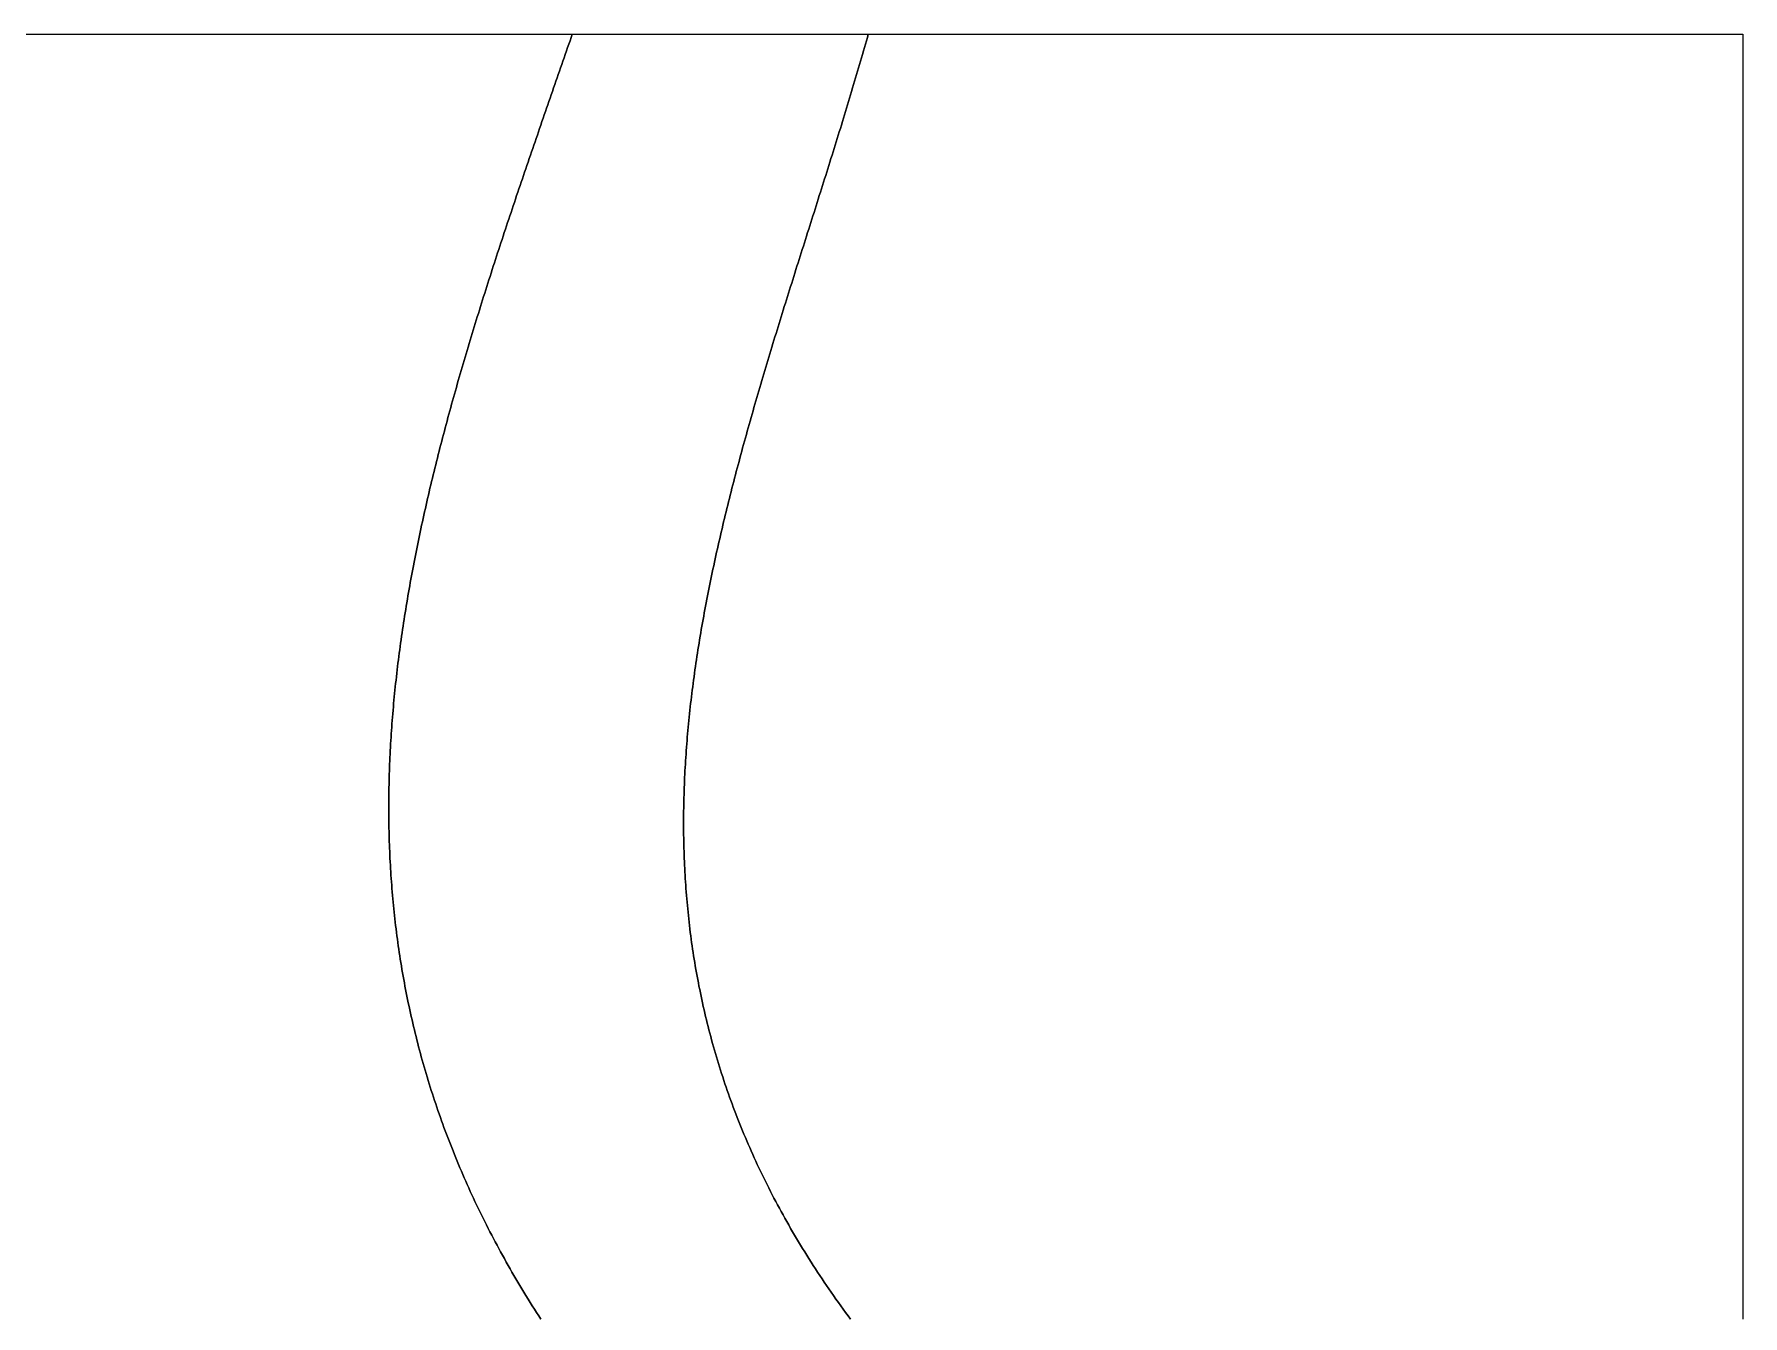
# Model space of a CAD drawing. Header units: millimetres. Extents: x 0 to 508, y 0 to 381.
# Drawn here: x 254 to 508, y 190.5 to 381 of the extents above; entities that cross this region are included whole.
import ezdxf

# ---------------------------------------------------------------- set-up
doc = ezdxf.new("R2010")
doc.units = ezdxf.units.MM
for name, color, linetype in [('P03_MAPLE', 3, 'CONTINUOUS'), ('P04_WALNUT', 3, 'CONTINUOUS'), ('P05_MAPLE', 3, 'CONTINUOUS')]:
    doc.layers.add(name, color=color, linetype=linetype)

msp = doc.modelspace()

# ---------------------------------------------------------------- linework, layer by layer
at = {"layer": 'P03_MAPLE'}
msp.add_lwpolyline([(174, 381), (334, 381), (333.826732, 380.5), (333.653388, 380), (333.479976, 379.5), (333.306503, 379), (333.132976, 378.5), (332.959404, 378), (332.785792, 377.5), (332.612148, 377), (332.43848, 376.5), (332.264795, 376), (332.091099, 375.5), (331.917401, 375), (331.743708, 374.5), (331.570026, 374), (331.396363, 373.5), (331.222727, 373), (331.049125, 372.5), (330.875563, 372), (330.702049, 371.5), (330.528591, 371), (330.355196, 370.5), (330.18187, 370), (330.008622, 369.5), (329.835459, 369), (329.662387, 368.5), (329.489414, 368), (329.316547, 367.5), (329.143794, 367), (328.971162, 366.5), (328.798658, 366), (328.62629, 365.5), (328.454064, 365), (328.281988, 364.5), (328.110069, 364), (327.938315, 363.5), (327.766732, 363), (327.595329, 362.5), (327.424111, 362), (327.253087, 361.5), (327.082264, 361), (326.91165, 360.5), (326.74125, 360), (326.571073, 359.5), (326.401126, 359), (326.231416, 358.5), (326.061951, 358), (325.892737, 357.5), (325.723782, 357), (325.555094, 356.5), (325.386678, 356), (325.218544, 355.5), (325.050698, 355), (324.883147, 354.5), (324.715898, 354), (324.54896, 353.5), (324.382338, 353), (324.216041, 352.5), (324.050076, 352), (323.884449, 351.5), (323.719169, 351), (323.554242, 350.5), (323.389676, 350), (323.225477, 349.5), (323.061654, 349), (322.898214, 348.5), (322.735163, 348), (322.57251, 347.5), (322.41026, 347), (322.248423, 346.5), (322.087004, 346), (321.926011, 345.5), (321.765452, 345), (321.605333, 344.5), (321.445663, 344), (321.286447, 343.5), (321.127694, 343), (320.969411, 342.5), (320.811605, 342), (320.654283, 341.5), (320.497453, 341), (320.341121, 340.5), (320.185296, 340), (320.029984, 339.5), (319.875192, 339), (319.720929, 338.5), (319.5672, 338), (319.414014, 337.5), (319.261378, 337), (319.109299, 336.5), (318.957784, 336), (318.80684, 335.5), (318.656475, 335), (318.506697, 334.5), (318.357511, 334), (318.208927, 333.5), (318.06095, 333), (317.913588, 332.5), (317.766848, 332), (317.620738, 331.5), (317.475266, 331), (317.330437, 330.5), (317.18626, 330), (317.042741, 329.5), (316.899889, 329), (316.757709, 328.5), (316.616211, 328), (316.4754, 327.5), (316.335284, 327), (316.195871, 326.5), (316.057167, 326), (315.91918, 325.5), (315.781917, 325), (315.645385, 324.5), (315.509593, 324), (315.374546, 323.5), (315.240252, 323), (315.106719, 322.5), (314.973954, 322), (314.841964, 321.5), (314.710756, 321), (314.580337, 320.5), (314.450716, 320), (314.321898, 319.5), (314.193892, 319), (314.066705, 318.5), (313.940343, 318), (313.814815, 317.5), (313.690127, 317), (313.566287, 316.5), (313.443301, 316), (313.321178, 315.5), (313.199925, 315), (313.079548, 314.5), (312.960056, 314), (312.841454, 313.5), (312.723752, 313), (312.606955, 312.5), (312.491071, 312), (312.376108, 311.5), (312.262072, 311), (312.148972, 310.5), (312.036813, 310), (311.925604, 309.5), (311.815352, 309), (311.706064, 308.5), (311.597747, 308), (311.490408, 307.5), (311.384056, 307), (311.278696, 306.5), (311.174337, 306), (311.070985, 305.5), (310.968649, 305), (310.867334, 304.5), (310.767049, 304), (310.667801, 303.5), (310.569597, 303), (310.472443, 302.5), (310.376349, 302), (310.28132, 301.5), (310.187364, 301), (310.094489, 300.5), (310.002701, 300), (309.912008, 299.5), (309.822417, 299), (309.733935, 298.5), (309.64657, 298), (309.560329, 297.5), (309.475219, 297), (309.391248, 296.5), (309.308422, 296), (309.22675, 295.5), (309.146237, 295), (309.066892, 294.5), (308.988722, 294), (308.911734, 293.5), (308.835936, 293), (308.761334, 292.5), (308.687936, 292), (308.615749, 291.5), (308.54478, 291), (308.475037, 290.5), (308.406527, 290), (308.339257, 289.5), (308.273235, 289), (308.208468, 288.5), (308.144962, 288), (308.082726, 287.5), (308.021766, 287), (307.962091, 286.5), (307.903706, 286), (307.84662, 285.5), (307.790839, 285), (307.736371, 284.5), (307.683224, 284), (307.631403, 283.5), (307.580918, 283), (307.531775, 282.5), (307.48398, 282), (307.437543, 281.5), (307.392469, 281), (307.348766, 280.5), (307.306441, 280), (307.265502, 279.5), (307.225956, 279), (307.18781, 278.5), (307.151072, 278), (307.115748, 277.5), (307.081846, 277), (307.049373, 276.5), (307.018337, 276), (306.988744, 275.5), (306.960603, 275), (306.93392, 274.5), (306.908702, 274), (306.884957, 273.5), (306.862692, 273), (306.841915, 272.5), (306.822632, 272), (306.804851, 271.5), (306.788579, 271), (306.773824, 270.5), (306.760592, 270), (306.748891, 269.5), (306.738729, 269), (306.730112, 268.5), (306.723048, 268), (306.717544, 267.5), (306.713607, 267), (306.711245, 266.5), (306.710464, 266), (306.711273, 265.5), (306.713678, 265), (306.717687, 264.5), (306.723306, 264), (306.730544, 263.5), (306.739407, 263), (306.749903, 262.5), (306.762039, 262), (306.775822, 261.5), (306.79126, 261), (306.80836, 260.5), (306.827128, 260), (306.847573, 259.5), (306.869702, 259), (306.893521, 258.5), (306.919039, 258), (306.946262, 257.5), (306.975198, 257), (307.005853, 256.5), (307.038236, 256), (307.072354, 255.5), (307.108213, 255), (307.145821, 254.5), (307.185185, 254), (307.226313, 253.5), (307.269212, 253), (307.313889, 252.5), (307.360351, 252), (307.408606, 251.5), (307.458661, 251), (307.510523, 250.5), (307.564199, 250), (307.619697, 249.5), (307.677024, 249), (307.736188, 248.5), (307.797194, 248), (307.860052, 247.5), (307.924768, 247), (307.991349, 246.5), (308.059802, 246), (308.130136, 245.5), (308.202356, 245), (308.276471, 244.5), (308.352488, 244), (308.430413, 243.5), (308.510255, 243), (308.59202, 242.5), (308.675716, 242), (308.76135, 241.5), (308.84893, 241), (308.938461, 240.5), (309.029953, 240), (309.123412, 239.5), (309.218845, 239), (309.316259, 238.5), (309.415663, 238), (309.517062, 237.5), (309.620466, 237), (309.725879, 236.5), (309.833311, 236), (309.942768, 235.5), (310.054258, 235), (310.167787, 234.5), (310.283363, 234), (310.400994, 233.5), (310.520686, 233), (310.642447, 232.5), (310.766284, 232), (310.892204, 231.5), (311.020215, 231), (311.150324, 230.5), (311.282539, 230), (311.416865, 229.5), (311.553312, 229), (311.691885, 228.5), (311.832593, 228), (311.975442, 227.5), (312.12044, 227), (312.267594, 226.5), (312.416911, 226), (312.568399, 225.5), (312.722065, 225), (312.877916, 224.5), (313.03596, 224), (313.196203, 223.5), (313.358653, 223), (313.523317, 222.5), (313.690202, 222), (313.859317, 221.5), (314.030667, 221), (314.204261, 220.5), (314.380105, 220), (314.558208, 219.5), (314.738575, 219), (314.921214, 218.5), (315.106134, 218), (315.29334, 217.5), (315.48284, 217), (315.674642, 216.5), (315.868752, 216), (316.065178, 215.5), (316.263928, 215), (316.465008, 214.5), (316.668426, 214), (316.874189, 213.5), (317.082304, 213), (317.292779, 212.5), (317.505621, 212), (317.720837, 211.5), (317.938434, 211), (318.15842, 210.5), (318.380802, 210), (318.605587, 209.5), (318.832782, 209), (319.062396, 208.5), (319.294434, 208), (319.528904, 207.5), (319.765814, 207), (320.005171, 206.5), (320.246982, 206), (320.491254, 205.5), (320.737995, 205), (320.987212, 204.5), (321.238912, 204), (321.493102, 203.5), (321.74979, 203), (322.008983, 202.5), (322.270688, 202), (322.534913, 201.5), (322.801665, 201), (323.07095, 200.5), (323.342777, 200), (323.617152, 199.5), (323.894083, 199), (324.173578, 198.5), (324.455642, 198), (324.740285, 197.5), (325.027512, 197), (325.317331, 196.5), (325.60975, 196), (325.904776, 195.5), (326.202415, 195), (326.502676, 194.5), (326.805565, 194), (327.111091, 193.5), (327.419259, 193), (327.730077, 192.5), (328.043553, 192), (328.359694, 191.5), (328.678507, 191), (329, 190.5), (329.321781, 190)], dxfattribs=at)
at = {"layer": 'P04_WALNUT'}
msp.add_lwpolyline([(329.321781, 190), (329, 190.5), (328.678507, 191), (328.359694, 191.5), (328.043553, 192), (327.730077, 192.5), (327.419259, 193), (327.111091, 193.5), (326.805565, 194), (326.502676, 194.5), (326.202415, 195), (325.904776, 195.5), (325.60975, 196), (325.317331, 196.5), (325.027512, 197), (324.740285, 197.5), (324.455642, 198), (324.173578, 198.5), (323.894083, 199), (323.617152, 199.5), (323.342777, 200), (323.07095, 200.5), (322.801665, 201), (322.534913, 201.5), (322.270688, 202), (322.008983, 202.5), (321.74979, 203), (321.493102, 203.5), (321.238912, 204), (320.987212, 204.5), (320.737995, 205), (320.491254, 205.5), (320.246982, 206), (320.005171, 206.5), (319.765814, 207), (319.528904, 207.5), (319.294434, 208), (319.062396, 208.5), (318.832782, 209), (318.605587, 209.5), (318.380802, 210), (318.15842, 210.5), (317.938434, 211), (317.720837, 211.5), (317.505621, 212), (317.292779, 212.5), (317.082304, 213), (316.874189, 213.5), (316.668426, 214), (316.465008, 214.5), (316.263928, 215), (316.065178, 215.5), (315.868752, 216), (315.674642, 216.5), (315.48284, 217), (315.29334, 217.5), (315.106134, 218), (314.921214, 218.5), (314.738575, 219), (314.558208, 219.5), (314.380105, 220), (314.204261, 220.5), (314.030667, 221), (313.859317, 221.5), (313.690202, 222), (313.523317, 222.5), (313.358653, 223), (313.196203, 223.5), (313.03596, 224), (312.877916, 224.5), (312.722065, 225), (312.568399, 225.5), (312.416911, 226), (312.267594, 226.5), (312.12044, 227), (311.975442, 227.5), (311.832593, 228), (311.691885, 228.5), (311.553312, 229), (311.416865, 229.5), (311.282539, 230), (311.150324, 230.5), (311.020215, 231), (310.892204, 231.5), (310.766284, 232), (310.642447, 232.5), (310.520686, 233), (310.400994, 233.5), (310.283363, 234), (310.167787, 234.5), (310.054258, 235), (309.942768, 235.5), (309.833311, 236), (309.725879, 236.5), (309.620466, 237), (309.517062, 237.5), (309.415663, 238), (309.316259, 238.5), (309.218845, 239), (309.123412, 239.5), (309.029953, 240), (308.938461, 240.5), (308.84893, 241), (308.76135, 241.5), (308.675716, 242), (308.59202, 242.5), (308.510255, 243), (308.430413, 243.5), (308.352488, 244), (308.276471, 244.5), (308.202356, 245), (308.130136, 245.5), (308.059802, 246), (307.991349, 246.5), (307.924768, 247), (307.860052, 247.5), (307.797194, 248), (307.736188, 248.5), (307.677024, 249), (307.619697, 249.5), (307.564199, 250), (307.510523, 250.5), (307.458661, 251), (307.408606, 251.5), (307.360351, 252), (307.313889, 252.5), (307.269212, 253), (307.226313, 253.5), (307.185185, 254), (307.145821, 254.5), (307.108213, 255), (307.072354, 255.5), (307.038236, 256), (307.005853, 256.5), (306.975198, 257), (306.946262, 257.5), (306.919039, 258), (306.893521, 258.5), (306.869702, 259), (306.847573, 259.5), (306.827128, 260), (306.80836, 260.5), (306.79126, 261), (306.775822, 261.5), (306.762039, 262), (306.749903, 262.5), (306.739407, 263), (306.730544, 263.5), (306.723306, 264), (306.717687, 264.5), (306.713678, 265), (306.711273, 265.5), (306.710464, 266), (306.711245, 266.5), (306.713607, 267), (306.717544, 267.5), (306.723048, 268), (306.730112, 268.5), (306.738729, 269), (306.748891, 269.5), (306.760592, 270), (306.773824, 270.5), (306.788579, 271), (306.804851, 271.5), (306.822632, 272), (306.841915, 272.5), (306.862692, 273), (306.884957, 273.5), (306.908702, 274), (306.93392, 274.5), (306.960603, 275), (306.988744, 275.5), (307.018337, 276), (307.049373, 276.5), (307.081846, 277), (307.115748, 277.5), (307.151072, 278), (307.18781, 278.5), (307.225956, 279), (307.265502, 279.5), (307.306441, 280), (307.348766, 280.5), (307.392469, 281), (307.437543, 281.5), (307.48398, 282), (307.531775, 282.5), (307.580918, 283), (307.631403, 283.5), (307.683224, 284), (307.736371, 284.5), (307.790839, 285), (307.84662, 285.5), (307.903706, 286), (307.962091, 286.5), (308.021766, 287), (308.082726, 287.5), (308.144962, 288), (308.208468, 288.5), (308.273235, 289), (308.339257, 289.5), (308.406527, 290), (308.475037, 290.5), (308.54478, 291), (308.615749, 291.5), (308.687936, 292), (308.761334, 292.5), (308.835936, 293), (308.911734, 293.5), (308.988722, 294), (309.066892, 294.5), (309.146237, 295), (309.22675, 295.5), (309.308422, 296), (309.391248, 296.5), (309.475219, 297), (309.560329, 297.5), (309.64657, 298), (309.733935, 298.5), (309.822417, 299), (309.912008, 299.5), (310.002701, 300), (310.094489, 300.5), (310.187364, 301), (310.28132, 301.5), (310.376349, 302), (310.472443, 302.5), (310.569597, 303), (310.667801, 303.5), (310.767049, 304), (310.867334, 304.5), (310.968649, 305), (311.070985, 305.5), (311.174337, 306), (311.278696, 306.5), (311.384056, 307), (311.490408, 307.5), (311.597747, 308), (311.706064, 308.5), (311.815352, 309), (311.925604, 309.5), (312.036813, 310), (312.148972, 310.5), (312.262072, 311), (312.376108, 311.5), (312.491071, 312), (312.606955, 312.5), (312.723752, 313), (312.841454, 313.5), (312.960056, 314), (313.079548, 314.5), (313.199925, 315), (313.321178, 315.5), (313.443301, 316), (313.566287, 316.5), (313.690127, 317), (313.814815, 317.5), (313.940343, 318), (314.066705, 318.5), (314.193892, 319), (314.321898, 319.5), (314.450716, 320), (314.580337, 320.5), (314.710756, 321), (314.841964, 321.5), (314.973954, 322), (315.106719, 322.5), (315.240252, 323), (315.374546, 323.5), (315.509593, 324), (315.645385, 324.5), (315.781917, 325), (315.91918, 325.5), (316.057167, 326), (316.195871, 326.5), (316.335284, 327), (316.4754, 327.5), (316.616211, 328), (316.757709, 328.5), (316.899889, 329), (317.042741, 329.5), (317.18626, 330), (317.330437, 330.5), (317.475266, 331), (317.620738, 331.5), (317.766848, 332), (317.913588, 332.5), (318.06095, 333), (318.208927, 333.5), (318.357511, 334), (318.506697, 334.5), (318.656475, 335), (318.80684, 335.5), (318.957784, 336), (319.109299, 336.5), (319.261378, 337), (319.414014, 337.5), (319.5672, 338), (319.720929, 338.5), (319.875192, 339), (320.029984, 339.5), (320.185296, 340), (320.341121, 340.5), (320.497453, 341), (320.654283, 341.5), (320.811605, 342), (320.969411, 342.5), (321.127694, 343), (321.286447, 343.5), (321.445663, 344), (321.605333, 344.5), (321.765452, 345), (321.926011, 345.5), (322.087004, 346), (322.248423, 346.5), (322.41026, 347), (322.57251, 347.5), (322.735163, 348), (322.898214, 348.5), (323.061654, 349), (323.225477, 349.5), (323.389676, 350), (323.554242, 350.5), (323.719169, 351), (323.884449, 351.5), (324.050076, 352), (324.216041, 352.5), (324.382338, 353), (324.54896, 353.5), (324.715898, 354), (324.883147, 354.5), (325.050698, 355), (325.218544, 355.5), (325.386678, 356), (325.555094, 356.5), (325.723782, 357), (325.892737, 357.5), (326.061951, 358), (326.231416, 358.5), (326.401126, 359), (326.571073, 359.5), (326.74125, 360), (326.91165, 360.5), (327.082264, 361), (327.253087, 361.5), (327.424111, 362), (327.595329, 362.5), (327.766732, 363), (327.938315, 363.5), (328.110069, 364), (328.281988, 364.5), (328.454064, 365), (328.62629, 365.5), (328.798658, 366), (328.971162, 366.5), (329.143794, 367), (329.316547, 367.5), (329.489414, 368), (329.662387, 368.5), (329.835459, 369), (330.008622, 369.5), (330.18187, 370), (330.355196, 370.5), (330.528591, 371), (330.702049, 371.5), (330.875563, 372), (331.049125, 372.5), (331.222727, 373), (331.396363, 373.5), (331.570026, 374), (331.743708, 374.5), (331.917401, 375), (332.091099, 375.5), (332.264795, 376), (332.43848, 376.5), (332.612148, 377), (332.785792, 377.5), (332.959404, 378), (333.132976, 378.5), (333.306503, 379), (333.479976, 379.5), (333.653388, 380), (333.826732, 380.5), (334, 381), (378, 381), (377.85798, 380.5), (377.715392, 380), (377.572245, 379.5), (377.428549, 379), (377.284315, 378.5), (377.139553, 378), (376.994273, 377.5), (376.848485, 377), (376.702199, 376.5), (376.555425, 376), (376.408174, 375.5), (376.260454, 375), (376.112277, 374.5), (375.963653, 374), (375.814591, 373.5), (375.665102, 373), (375.515195, 372.5), (375.364881, 372), (375.214171, 371.5), (375.063073, 371), (374.911599, 370.5), (374.759757, 370), (374.607559, 369.5), (374.455015, 369), (374.302133, 368.5), (374.148926, 368), (373.995402, 367.5), (373.841572, 367), (373.687445, 366.5), (373.533033, 366), (373.378344, 365.5), (373.22339, 365), (373.06818, 364.5), (372.912724, 364), (372.757032, 363.5), (372.601115, 363), (372.444983, 362.5), (372.288645, 362), (372.132112, 361.5), (371.975393, 361), (371.8185, 360.5), (371.661441, 360), (371.504228, 359.5), (371.34687, 359), (371.189377, 358.5), (371.031759, 358), (370.874027, 357.5), (370.71619, 357), (370.558259, 356.5), (370.400244, 356), (370.242154, 355.5), (370.084001, 355), (369.925793, 354.5), (369.767542, 354), (369.609256, 353.5), (369.450947, 353), (369.292624, 352.5), (369.134298, 352), (368.975978, 351.5), (368.817674, 351), (368.659398, 350.5), (368.501158, 350), (368.342965, 349.5), (368.184829, 349), (368.02676, 348.5), (367.868768, 348), (367.710863, 347.5), (367.553056, 347), (367.395356, 346.5), (367.237773, 346), (367.080318, 345.5), (366.923001, 345), (366.765832, 344.5), (366.60882, 344), (366.451977, 343.5), (366.295311, 343), (366.138833, 342.5), (365.982554, 342), (365.826483, 341.5), (365.67063, 341), (365.515006, 340.5), (365.359621, 340), (365.204484, 339.5), (365.049605, 339), (364.894996, 338.5), (364.740666, 338), (364.586624, 337.5), (364.432882, 337), (364.279449, 336.5), (364.126335, 336), (363.97355, 335.5), (363.821105, 335), (363.66901, 334.5), (363.517274, 334), (363.365908, 333.5), (363.214921, 333), (363.064325, 332.5), (362.914128, 332), (362.764342, 331.5), (362.614976, 331), (362.46604, 330.5), (362.317544, 330), (362.169499, 329.5), (362.021914, 329), (361.8748, 328.5), (361.728167, 328), (361.582024, 327.5), (361.436383, 327), (361.291252, 326.5), (361.146642, 326), (361.002564, 325.5), (360.859027, 325), (360.716041, 324.5), (360.573616, 324), (360.431763, 323.5), (360.290492, 323), (360.149812, 322.5), (360.009734, 322), (359.870268, 321.5), (359.731424, 321), (359.593212, 320.5), (359.455642, 320), (359.318725, 319.5), (359.182469, 319), (359.046886, 318.5), (358.911986, 318), (358.777778, 317.5), (358.644273, 317), (358.51148, 316.5), (358.37941, 316), (358.248074, 315.5), (358.11748, 315), (357.987639, 314.5), (357.858562, 314), (357.730258, 313.5), (357.602737, 313), (357.47601, 312.5), (357.350086, 312), (357.224976, 311.5), (357.10069, 311), (356.977238, 310.5), (356.854629, 310), (356.732875, 309.5), (356.611984, 309), (356.491968, 308.5), (356.372836, 308), (356.254598, 307.5), (356.137265, 307), (356.020847, 306.5), (355.905353, 306), (355.790793, 305.5), (355.677179, 305), (355.564519, 304.5), (355.452825, 304), (355.342105, 303.5), (355.232371, 303), (355.123632, 302.5), (355.015898, 302), (354.90918, 301.5), (354.803487, 301), (354.69883, 300.5), (354.595219, 300), (354.492663, 299.5), (354.391173, 299), (354.29076, 298.5), (354.191432, 298), (354.0932, 297.5), (353.996075, 297), (353.900066, 296.5), (353.805183, 296), (353.711437, 295.5), (353.618838, 295), (353.527395, 294.5), (353.437119, 294), (353.34802, 293.5), (353.260108, 293), (353.173392, 292.5), (353.087884, 292), (353.003594, 291.5), (352.92053, 291), (352.838704, 290.5), (352.758125, 290), (352.678804, 289.5), (352.600751, 289), (352.523975, 288.5), (352.448487, 288), (352.374298, 287.5), (352.301416, 287), (352.229852, 286.5), (352.159617, 286), (352.090719, 285.5), (352.02317, 285), (351.95698, 284.5), (351.892158, 284), (351.828715, 283.5), (351.766661, 283), (351.706005, 282.5), (351.646758, 282), (351.588931, 281.5), (351.532532, 281), (351.477573, 280.5), (351.424063, 280), (351.372012, 279.5), (351.321431, 279), (351.272329, 278.5), (351.224717, 278), (351.178604, 277.5), (351.134002, 277), (351.090919, 276.5), (351.049366, 276), (351.009354, 275.5), (350.970891, 275), (350.933989, 274.5), (350.898657, 274), (350.864906, 273.5), (350.832745, 273), (350.802184, 272.5), (350.773235, 272), (350.745906, 271.5), (350.720208, 271), (350.696151, 270.5), (350.673745, 270), (350.653, 269.5), (350.633927, 269), (350.616535, 268.5), (350.600834, 268), (350.586835, 267.5), (350.574547, 267), (350.563981, 266.5), (350.555147, 266), (350.548054, 265.5), (350.542714, 265), (350.539135, 264.5), (350.537329, 264), (350.537305, 263.5), (350.539073, 263), (350.542644, 262.5), (350.548027, 262), (350.555233, 261.5), (350.564271, 261), (350.575153, 260.5), (350.587887, 260), (350.602484, 259.5), (350.618953, 259), (350.637307, 258.5), (350.657553, 258), (350.679702, 257.5), (350.703765, 257), (350.729752, 256.5), (350.757672, 256), (350.787535, 255.5), (350.819353, 255), (350.853134, 254.5), (350.888889, 254), (350.926628, 253.5), (350.966361, 253), (351.008099, 252.5), (351.05185, 252), (351.097626, 251.5), (351.145437, 251), (351.195292, 250.5), (351.247201, 250), (351.301176, 249.5), (351.357225, 249), (351.415359, 248.5), (351.475588, 248), (351.537922, 247.5), (351.602371, 247), (351.668946, 246.5), (351.737656, 246), (351.808511, 245.5), (351.881522, 245), (351.956698, 244.5), (352.03405, 244), (352.113588, 243.5), (352.195322, 243), (352.279262, 242.5), (352.365417, 242), (352.453799, 241.5), (352.544418, 241), (352.637282, 240.5), (352.732403, 240), (352.829791, 239.5), (352.929455, 239), (353.031405, 238.5), (353.135653, 238), (353.242207, 237.5), (353.351078, 237), (353.462277, 236.5), (353.575812, 236), (353.691695, 235.5), (353.809935, 235), (353.930542, 234.5), (354.053527, 234), (354.1789, 233.5), (354.30667, 233), (354.436848, 232.5), (354.569443, 232), (354.704467, 231.5), (354.841928, 231), (354.981838, 230.5), (355.124206, 230), (355.269042, 229.5), (355.416357, 229), (355.56616, 228.5), (355.718462, 228), (355.873272, 227.5), (356.030601, 227), (356.190459, 226.5), (356.352856, 226), (356.517802, 225.5), (356.685306, 225), (356.85538, 224.5), (357.028034, 224), (357.203276, 223.5), (357.381119, 223), (357.56157, 222.5), (357.744642, 222), (357.930343, 221.5), (358.118683, 221), (358.309674, 220.5), (358.503325, 220), (358.699645, 219.5), (358.898646, 219), (359.100338, 218.5), (359.304729, 218), (359.511831, 217.5), (359.721654, 217), (359.934207, 216.5), (360.1495, 216), (360.367545, 215.5), (360.58835, 215), (360.811927, 214.5), (361.038284, 214), (361.267433, 213.5), (361.499383, 213), (361.734144, 212.5), (361.971726, 212), (362.212141, 211.5), (362.455396, 211), (362.701504, 210.5), (362.950473, 210), (363.202314, 209.5), (363.457037, 209), (363.714652, 208.5), (363.975169, 208), (364.238598, 207.5), (364.50495, 207), (364.774234, 206.5), (365.04646, 206), (365.321639, 205.5), (365.599781, 205), (365.880895, 204.5), (366.164993, 204), (366.452083, 203.5), (366.742176, 203), (367.035282, 202.5), (367.331412, 202), (367.630575, 201.5), (367.932781, 201), (368.238041, 200.5), (368.546364, 200), (368.857761, 199.5), (369.172242, 199), (369.489816, 198.5), (369.810494, 198), (370.134287, 197.5), (370.461203, 197), (370.791254, 196.5), (371.124449, 196), (371.460798, 195.5), (371.800312, 195), (372.143, 194.5), (372.488873, 194), (372.83794, 193.5), (373.190213, 193), (373.5457, 192.5), (373.904412, 192), (374.26636, 191.5), (374.631552, 191), (375, 190.5), (375.36886, 190)], dxfattribs=at)
at = {"layer": 'P05_MAPLE'}
msp.add_lwpolyline([(375.36886, 190), (375, 190.5), (374.631552, 191), (374.26636, 191.5), (373.904412, 192), (373.5457, 192.5), (373.190213, 193), (372.83794, 193.5), (372.488873, 194), (372.143, 194.5), (371.800312, 195), (371.460798, 195.5), (371.124449, 196), (370.791254, 196.5), (370.461203, 197), (370.134287, 197.5), (369.810494, 198), (369.489816, 198.5), (369.172242, 199), (368.857761, 199.5), (368.546364, 200), (368.238041, 200.5), (367.932781, 201), (367.630575, 201.5), (367.331412, 202), (367.035282, 202.5), (366.742176, 203), (366.452083, 203.5), (366.164993, 204), (365.880895, 204.5), (365.599781, 205), (365.321639, 205.5), (365.04646, 206), (364.774234, 206.5), (364.50495, 207), (364.238598, 207.5), (363.975169, 208), (363.714652, 208.5), (363.457037, 209), (363.202314, 209.5), (362.950473, 210), (362.701504, 210.5), (362.455396, 211), (362.212141, 211.5), (361.971726, 212), (361.734144, 212.5), (361.499383, 213), (361.267433, 213.5), (361.038284, 214), (360.811927, 214.5), (360.58835, 215), (360.367545, 215.5), (360.1495, 216), (359.934207, 216.5), (359.721654, 217), (359.511831, 217.5), (359.304729, 218), (359.100338, 218.5), (358.898646, 219), (358.699645, 219.5), (358.503325, 220), (358.309674, 220.5), (358.118683, 221), (357.930343, 221.5), (357.744642, 222), (357.56157, 222.5), (357.381119, 223), (357.203276, 223.5), (357.028034, 224), (356.85538, 224.5), (356.685306, 225), (356.517802, 225.5), (356.352856, 226), (356.190459, 226.5), (356.030601, 227), (355.873272, 227.5), (355.718462, 228), (355.56616, 228.5), (355.416357, 229), (355.269042, 229.5), (355.124206, 230), (354.981838, 230.5), (354.841928, 231), (354.704467, 231.5), (354.569443, 232), (354.436848, 232.5), (354.30667, 233), (354.1789, 233.5), (354.053527, 234), (353.930542, 234.5), (353.809935, 235), (353.691695, 235.5), (353.575812, 236), (353.462277, 236.5), (353.351078, 237), (353.242207, 237.5), (353.135653, 238), (353.031405, 238.5), (352.929455, 239), (352.829791, 239.5), (352.732403, 240), (352.637282, 240.5), (352.544418, 241), (352.453799, 241.5), (352.365417, 242), (352.279262, 242.5), (352.195322, 243), (352.113588, 243.5), (352.03405, 244), (351.956698, 244.5), (351.881522, 245), (351.808511, 245.5), (351.737656, 246), (351.668946, 246.5), (351.602371, 247), (351.537922, 247.5), (351.475588, 248), (351.415359, 248.5), (351.357225, 249), (351.301176, 249.5), (351.247201, 250), (351.195292, 250.5), (351.145437, 251), (351.097626, 251.5), (351.05185, 252), (351.008099, 252.5), (350.966361, 253), (350.926628, 253.5), (350.888889, 254), (350.853134, 254.5), (350.819353, 255), (350.787535, 255.5), (350.757672, 256), (350.729752, 256.5), (350.703765, 257), (350.679702, 257.5), (350.657553, 258), (350.637307, 258.5), (350.618953, 259), (350.602484, 259.5), (350.587887, 260), (350.575153, 260.5), (350.564271, 261), (350.555233, 261.5), (350.548027, 262), (350.542644, 262.5), (350.539073, 263), (350.537305, 263.5), (350.537329, 264), (350.539135, 264.5), (350.542714, 265), (350.548054, 265.5), (350.555147, 266), (350.563981, 266.5), (350.574547, 267), (350.586835, 267.5), (350.600834, 268), (350.616535, 268.5), (350.633927, 269), (350.653, 269.5), (350.673745, 270), (350.696151, 270.5), (350.720208, 271), (350.745906, 271.5), (350.773235, 272), (350.802184, 272.5), (350.832745, 273), (350.864906, 273.5), (350.898657, 274), (350.933989, 274.5), (350.970891, 275), (351.009354, 275.5), (351.049366, 276), (351.090919, 276.5), (351.134002, 277), (351.178604, 277.5), (351.224717, 278), (351.272329, 278.5), (351.321431, 279), (351.372012, 279.5), (351.424063, 280), (351.477573, 280.5), (351.532532, 281), (351.588931, 281.5), (351.646758, 282), (351.706005, 282.5), (351.766661, 283), (351.828715, 283.5), (351.892158, 284), (351.95698, 284.5), (352.02317, 285), (352.090719, 285.5), (352.159617, 286), (352.229852, 286.5), (352.301416, 287), (352.374298, 287.5), (352.448487, 288), (352.523975, 288.5), (352.600751, 289), (352.678804, 289.5), (352.758125, 290), (352.838704, 290.5), (352.92053, 291), (353.003594, 291.5), (353.087884, 292), (353.173392, 292.5), (353.260108, 293), (353.34802, 293.5), (353.437119, 294), (353.527395, 294.5), (353.618838, 295), (353.711437, 295.5), (353.805183, 296), (353.900066, 296.5), (353.996075, 297), (354.0932, 297.5), (354.191432, 298), (354.29076, 298.5), (354.391173, 299), (354.492663, 299.5), (354.595219, 300), (354.69883, 300.5), (354.803487, 301), (354.90918, 301.5), (355.015898, 302), (355.123632, 302.5), (355.232371, 303), (355.342105, 303.5), (355.452825, 304), (355.564519, 304.5), (355.677179, 305), (355.790793, 305.5), (355.905353, 306), (356.020847, 306.5), (356.137265, 307), (356.254598, 307.5), (356.372836, 308), (356.491968, 308.5), (356.611984, 309), (356.732875, 309.5), (356.854629, 310), (356.977238, 310.5), (357.10069, 311), (357.224976, 311.5), (357.350086, 312), (357.47601, 312.5), (357.602737, 313), (357.730258, 313.5), (357.858562, 314), (357.987639, 314.5), (358.11748, 315), (358.248074, 315.5), (358.37941, 316), (358.51148, 316.5), (358.644273, 317), (358.777778, 317.5), (358.911986, 318), (359.046886, 318.5), (359.182469, 319), (359.318725, 319.5), (359.455642, 320), (359.593212, 320.5), (359.731424, 321), (359.870268, 321.5), (360.009734, 322), (360.149812, 322.5), (360.290492, 323), (360.431763, 323.5), (360.573616, 324), (360.716041, 324.5), (360.859027, 325), (361.002564, 325.5), (361.146642, 326), (361.291252, 326.5), (361.436383, 327), (361.582024, 327.5), (361.728167, 328), (361.8748, 328.5), (362.021914, 329), (362.169499, 329.5), (362.317544, 330), (362.46604, 330.5), (362.614976, 331), (362.764342, 331.5), (362.914128, 332), (363.064325, 332.5), (363.214921, 333), (363.365908, 333.5), (363.517274, 334), (363.66901, 334.5), (363.821105, 335), (363.97355, 335.5), (364.126335, 336), (364.279449, 336.5), (364.432882, 337), (364.586624, 337.5), (364.740666, 338), (364.894996, 338.5), (365.049605, 339), (365.204484, 339.5), (365.359621, 340), (365.515006, 340.5), (365.67063, 341), (365.826483, 341.5), (365.982554, 342), (366.138833, 342.5), (366.295311, 343), (366.451977, 343.5), (366.60882, 344), (366.765832, 344.5), (366.923001, 345), (367.080318, 345.5), (367.237773, 346), (367.395356, 346.5), (367.553056, 347), (367.710863, 347.5), (367.868768, 348), (368.02676, 348.5), (368.184829, 349), (368.342965, 349.5), (368.501158, 350), (368.659398, 350.5), (368.817674, 351), (368.975978, 351.5), (369.134298, 352), (369.292624, 352.5), (369.450947, 353), (369.609256, 353.5), (369.767542, 354), (369.925793, 354.5), (370.084001, 355), (370.242154, 355.5), (370.400244, 356), (370.558259, 356.5), (370.71619, 357), (370.874027, 357.5), (371.031759, 358), (371.189377, 358.5), (371.34687, 359), (371.504228, 359.5), (371.661441, 360), (371.8185, 360.5), (371.975393, 361), (372.132112, 361.5), (372.288645, 362), (372.444983, 362.5), (372.601115, 363), (372.757032, 363.5), (372.912724, 364), (373.06818, 364.5), (373.22339, 365), (373.378344, 365.5), (373.533033, 366), (373.687445, 366.5), (373.841572, 367), (373.995402, 367.5), (374.148926, 368), (374.302133, 368.5), (374.455015, 369), (374.607559, 369.5), (374.759757, 370), (374.911599, 370.5), (375.063073, 371), (375.214171, 371.5), (375.364881, 372), (375.515195, 372.5), (375.665102, 373), (375.814591, 373.5), (375.963653, 374), (376.112277, 374.5), (376.260454, 375), (376.408174, 375.5), (376.555425, 376), (376.702199, 376.5), (376.848485, 377), (376.994273, 377.5), (377.139553, 378), (377.284315, 378.5), (377.428549, 379), (377.572245, 379.5), (377.715392, 380), (377.85798, 380.5), (378, 381), (508, 381), (508, 380.5), (508, 380), (508, 379.5), (508, 379), (508, 378.5), (508, 378), (508, 377.5), (508, 377), (508, 376.5), (508, 376), (508, 375.5), (508, 375), (508, 374.5), (508, 374), (508, 373.5), (508, 373), (508, 372.5), (508, 372), (508, 371.5), (508, 371), (508, 370.5), (508, 370), (508, 369.5), (508, 369), (508, 368.5), (508, 368), (508, 367.5), (508, 367), (508, 366.5), (508, 366), (508, 365.5), (508, 365), (508, 364.5), (508, 364), (508, 363.5), (508, 363), (508, 362.5), (508, 362), (508, 361.5), (508, 361), (508, 360.5), (508, 360), (508, 359.5), (508, 359), (508, 358.5), (508, 358), (508, 357.5), (508, 357), (508, 356.5), (508, 356), (508, 355.5), (508, 355), (508, 354.5), (508, 354), (508, 353.5), (508, 353), (508, 352.5), (508, 352), (508, 351.5), (508, 351), (508, 350.5), (508, 350), (508, 349.5), (508, 349), (508, 348.5), (508, 348), (508, 347.5), (508, 347), (508, 346.5), (508, 346), (508, 345.5), (508, 345), (508, 344.5), (508, 344), (508, 343.5), (508, 343), (508, 342.5), (508, 342), (508, 341.5), (508, 341), (508, 340.5), (508, 340), (508, 339.5), (508, 339), (508, 338.5), (508, 338), (508, 337.5), (508, 337), (508, 336.5), (508, 336), (508, 335.5), (508, 335), (508, 334.5), (508, 334), (508, 333.5), (508, 333), (508, 332.5), (508, 332), (508, 331.5), (508, 331), (508, 330.5), (508, 330), (508, 329.5), (508, 329), (508, 328.5), (508, 328), (508, 327.5), (508, 327), (508, 326.5), (508, 326), (508, 325.5), (508, 325), (508, 324.5), (508, 324), (508, 323.5), (508, 323), (508, 322.5), (508, 322), (508, 321.5), (508, 321), (508, 320.5), (508, 320), (508, 319.5), (508, 319), (508, 318.5), (508, 318), (508, 317.5), (508, 317), (508, 316.5), (508, 316), (508, 315.5), (508, 315), (508, 314.5), (508, 314), (508, 313.5), (508, 313), (508, 312.5), (508, 312), (508, 311.5), (508, 311), (508, 310.5), (508, 310), (508, 309.5), (508, 309), (508, 308.5), (508, 308), (508, 307.5), (508, 307), (508, 306.5), (508, 306), (508, 305.5), (508, 305), (508, 304.5), (508, 304), (508, 303.5), (508, 303), (508, 302.5), (508, 302), (508, 301.5), (508, 301), (508, 300.5), (508, 300), (508, 299.5), (508, 299), (508, 298.5), (508, 298), (508, 297.5), (508, 297), (508, 296.5), (508, 296), (508, 295.5), (508, 295), (508, 294.5), (508, 294), (508, 293.5), (508, 293), (508, 292.5), (508, 292), (508, 291.5), (508, 291), (508, 290.5), (508, 290), (508, 289.5), (508, 289), (508, 288.5), (508, 288), (508, 287.5), (508, 287), (508, 286.5), (508, 286), (508, 285.5), (508, 285), (508, 284.5), (508, 284), (508, 283.5), (508, 283), (508, 282.5), (508, 282), (508, 281.5), (508, 281), (508, 280.5), (508, 280), (508, 279.5), (508, 279), (508, 278.5), (508, 278), (508, 277.5), (508, 277), (508, 276.5), (508, 276), (508, 275.5), (508, 275), (508, 274.5), (508, 274), (508, 273.5), (508, 273), (508, 272.5), (508, 272), (508, 271.5), (508, 271), (508, 270.5), (508, 270), (508, 269.5), (508, 269), (508, 268.5), (508, 268), (508, 267.5), (508, 267), (508, 266.5), (508, 266), (508, 265.5), (508, 265), (508, 264.5), (508, 264), (508, 263.5), (508, 263), (508, 262.5), (508, 262), (508, 261.5), (508, 261), (508, 260.5), (508, 260), (508, 259.5), (508, 259), (508, 258.5), (508, 258), (508, 257.5), (508, 257), (508, 256.5), (508, 256), (508, 255.5), (508, 255), (508, 254.5), (508, 254), (508, 253.5), (508, 253), (508, 252.5), (508, 252), (508, 251.5), (508, 251), (508, 250.5), (508, 250), (508, 249.5), (508, 249), (508, 248.5), (508, 248), (508, 247.5), (508, 247), (508, 246.5), (508, 246), (508, 245.5), (508, 245), (508, 244.5), (508, 244), (508, 243.5), (508, 243), (508, 242.5), (508, 242), (508, 241.5), (508, 241), (508, 240.5), (508, 240), (508, 239.5), (508, 239), (508, 238.5), (508, 238), (508, 237.5), (508, 237), (508, 236.5), (508, 236), (508, 235.5), (508, 235), (508, 234.5), (508, 234), (508, 233.5), (508, 233), (508, 232.5), (508, 232), (508, 231.5), (508, 231), (508, 230.5), (508, 230), (508, 229.5), (508, 229), (508, 228.5), (508, 228), (508, 227.5), (508, 227), (508, 226.5), (508, 226), (508, 225.5), (508, 225), (508, 224.5), (508, 224), (508, 223.5), (508, 223), (508, 222.5), (508, 222), (508, 221.5), (508, 221), (508, 220.5), (508, 220), (508, 219.5), (508, 219), (508, 218.5), (508, 218), (508, 217.5), (508, 217), (508, 216.5), (508, 216), (508, 215.5), (508, 215), (508, 214.5), (508, 214), (508, 213.5), (508, 213), (508, 212.5), (508, 212), (508, 211.5), (508, 211), (508, 210.5), (508, 210), (508, 209.5), (508, 209), (508, 208.5), (508, 208), (508, 207.5), (508, 207), (508, 206.5), (508, 206), (508, 205.5), (508, 205), (508, 204.5), (508, 204), (508, 203.5), (508, 203), (508, 202.5), (508, 202), (508, 201.5), (508, 201), (508, 200.5), (508, 200), (508, 199.5), (508, 199), (508, 198.5), (508, 198), (508, 197.5), (508, 197), (508, 196.5), (508, 196), (508, 195.5), (508, 195), (508, 194.5), (508, 194), (508, 193.5), (508, 193), (508, 192.5), (508, 192), (508, 191.5), (508, 191), (508, 190.5), (508, 190)], dxfattribs=at)

doc.saveas('drawing.dxf')
